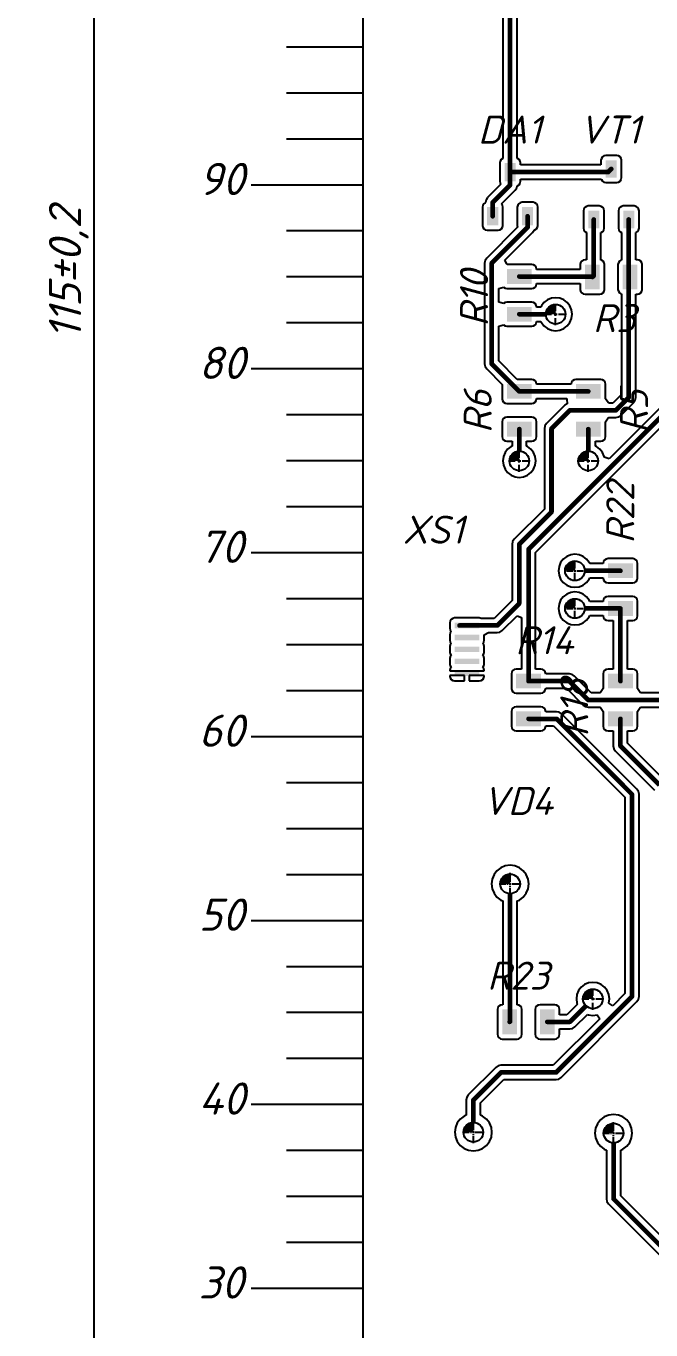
# Model space of a CAD drawing. Header units: millimetres. Extents: x 532 to 1373, y -49 to 545.
# Drawn here: x 624.2 to 692.1, y 266.4 to 408.2 of the extents above; entities that cross this region are included whole.
import ezdxf

# ---------------------------------------------------------------- set-up
doc = ezdxf.new("R2010")
doc.units = ezdxf.units.MM
doc.linetypes.add('CENTER2', pattern=[1.125, 0.75, -0.125, 0.125, -0.125])
doc.styles.add('PDF ISOCPEUR Italic', font='isocpeui.ttf')
doc.dimstyles.new('ISO-25', dxfattribs={"dimtxt": 2.5, "dimasz": 2.5, "dimexe": 1.25, "dimexo": 0.625, "dimtad": 1, "dimtxsty": 'Standard', "dimcen": 2.5, "dimadec": 0, "dimazin": 0, "dimtfac": 1, "dimtmove": 0, "dimatfit": 3, "dimfxl": 1, "dimarcsym": 0})

# ---------------------------------------------------------------- blocks, each defined once
blk = doc.blocks.new('*D268')
at = {"color": 0, "linetype": 'ByBlock', "lineweight": -2, "transparency": 16777216}
for p, q in [((660.18, 460.87), (611.87, 460.87)), ((613.12, 215.87), (613.12, 455.87)), ((630.9, 210.87), (611.87, 210.87))]:
    blk.add_line(p, q, dxfattribs=at)
at = {"color": 0, "linetype": 'ByBlock', "transparency": 16777216}
for points in [[(612.28, 455.87), (613.95, 455.87), (613.12, 460.87)], [(612.28, 215.87), (613.95, 215.87), (613.12, 210.87)]]:
    blk.add_solid(points, dxfattribs=at)
at = {"layer": 'DEFPOINTS', "color": 0, "linetype": 'ByBlock', "transparency": 16777216}
for p in [(613.12, 460.87), (660.8, 460.87), (631.52, 210.87)]:
    blk.add_point(p, dxfattribs=at)
at = {"color": 0, "linetype": 'ByBlock', "transparency": 16777216, "insert": (610.74, 336.87), "char_height": 2.5, "attachment_point": 5, "rotation": 90, "style": 'PDF ISOCPEUR Italic'}
blk.add_mtext('{\\H1.4x;125h14}', dxfattribs=at)
blk = doc.blocks.new('_Oblique')
at = {"color": 0, "linetype": 'ByBlock', "lineweight": -2}
blk.add_line((-0.5, -0.5), (0.5, 0.5), dxfattribs=at)
blk = doc.blocks.new('*D267')
at = {"color": 0, "linetype": 'ByBlock', "lineweight": -2, "transparency": 16777216}
for p, q in [((639.13, 450.87), (630.27, 450.87)), ((631.52, 445.87), (631.52, 220.87)), ((670.18, 220.87), (630.27, 220.87))]:
    blk.add_line(p, q, dxfattribs=at)
at = {"color": 0, "linetype": 'ByBlock', "transparency": 16777216}
blk.add_solid([(630.69, 445.87), (632.36, 445.87), (631.52, 450.87)], dxfattribs=at)
at = {"layer": 'DEFPOINTS', "color": 0, "linetype": 'ByBlock', "transparency": 16777216}
for p in [(639.75, 450.87), (631.52, 220.87), (670.8, 220.87)]:
    blk.add_point(p, dxfattribs=at)
at = {"color": 0, "linetype": 'ByBlock', "lineweight": -2, "transparency": 16777216, "xscale": 5, "yscale": 5, "zscale": 5, "rotation": 270}
blk.add_blockref('_Oblique', (631.52, 220.87), dxfattribs=at)
at = {"color": 0, "linetype": 'ByBlock', "transparency": 16777216, "insert": (628.8, 381.3), "char_height": 2.5, "attachment_point": 5, "rotation": 90, "style": 'PDF ISOCPEUR Italic'}
blk.add_mtext('{\\H1.4x;115±0,2}', dxfattribs=at)
blk = doc.blocks.new('*U151')
at = {"color": 0, "linetype": 'CENTER2', "transparency": 16777216}
for p, q in [((-0.92, 0), (-0.24, 0)), ((0, 0.24), (0, 0.92)), ((0.24, 0), (0.92, 0)), ((0, -0.92), (0, -0.24))]:
    blk.add_line(p, q, dxfattribs=at)
at = {"color": 0, "linetype": 'Continuous', "transparency": 16777216}
for p, q in [((-0.12, 0), (0.12, 0)), ((0, -0.12), (0, 0.12))]:
    blk.add_line(p, q, dxfattribs=at)
blk = doc.blocks.new('*U153')
at = {"color": 0, "linetype": 'CENTER2', "transparency": 16777216}
for p, q in [((-0.92, 0), (-0.24, 0)), ((0, 0.24), (0, 0.92)), ((0.24, 0), (0.92, 0)), ((0, -0.92), (0, -0.24))]:
    blk.add_line(p, q, dxfattribs=at)
at = {"color": 0, "linetype": 'Continuous', "transparency": 16777216}
for p, q in [((-0.12, 0), (0.12, 0)), ((0, -0.12), (0, 0.12))]:
    blk.add_line(p, q, dxfattribs=at)
blk = doc.blocks.new('*U191')
at = {"color": 0, "linetype": 'CENTER2', "transparency": 16777216}
for p, q in [((-1.19, 0), (-0.21, 0)), ((0, 0.21), (0, 1.19)), ((0.21, 0), (1.19, 0)), ((0, -1.19), (0, -0.21))]:
    blk.add_line(p, q, dxfattribs=at)
at = {"color": 0, "linetype": 'Continuous', "transparency": 16777216}
for p, q in [((-0.11, 0), (0.11, 0)), ((0, -0.11), (0, 0.11))]:
    blk.add_line(p, q, dxfattribs=at)
blk = doc.blocks.new('*U174')
at = {"color": 0, "linetype": 'CENTER2', "transparency": 16777216}
for p, q in [((-1.19, 0), (-0.21, 0)), ((0, 0.21), (0, 1.19)), ((0.21, 0), (1.19, 0)), ((0, -1.19), (0, -0.21))]:
    blk.add_line(p, q, dxfattribs=at)
at = {"color": 0, "linetype": 'Continuous', "transparency": 16777216}
for p, q in [((-0.11, 0), (0.11, 0)), ((0, -0.11), (0, 0.11))]:
    blk.add_line(p, q, dxfattribs=at)
blk = doc.blocks.new('*U175')
at = {"color": 0, "linetype": 'CENTER2', "transparency": 16777216}
for p, q in [((-1.19, 0), (-0.21, 0)), ((0, 0.21), (0, 1.19)), ((0.21, 0), (1.19, 0)), ((0, -1.19), (0, -0.21))]:
    blk.add_line(p, q, dxfattribs=at)
at = {"color": 0, "linetype": 'Continuous', "transparency": 16777216}
for p, q in [((-0.11, 0), (0.11, 0)), ((0, -0.11), (0, 0.11))]:
    blk.add_line(p, q, dxfattribs=at)
blk = doc.blocks.new('*U210')
at = {"color": 0, "linetype": 'CENTER2', "transparency": 16777216}
for p, q in [((-1.19, 0), (-0.32, 0)), ((0, 0.32), (0, 1.19)), ((0.32, 0), (1.19, 0)), ((0, -1.19), (0, -0.32))]:
    blk.add_line(p, q, dxfattribs=at)
at = {"color": 0, "linetype": 'Continuous', "transparency": 16777216}
for p, q in [((-0.16, 0), (0.16, 0)), ((0, -0.16), (0, 0.16))]:
    blk.add_line(p, q, dxfattribs=at)
blk = doc.blocks.new('*U253')
at = {"color": 0, "linetype": 'CENTER2', "transparency": 16777216}
for p, q in [((-1.19, 0), (-0.32, 0)), ((0, 0.32), (0, 1.19)), ((0.32, 0), (1.19, 0)), ((0, -1.19), (0, -0.32))]:
    blk.add_line(p, q, dxfattribs=at)
at = {"color": 0, "linetype": 'Continuous', "transparency": 16777216}
for p, q in [((-0.16, 0), (0.16, 0)), ((0, -0.16), (0, 0.16))]:
    blk.add_line(p, q, dxfattribs=at)
blk = doc.blocks.new('*U254')
at = {"color": 0, "linetype": 'CENTER2', "transparency": 16777216}
for p, q in [((-1.19, 0), (-0.32, 0)), ((0, 0.32), (0, 1.19)), ((0.32, 0), (1.19, 0)), ((0, -1.19), (0, -0.32))]:
    blk.add_line(p, q, dxfattribs=at)
at = {"color": 0, "linetype": 'Continuous', "transparency": 16777216}
for p, q in [((-0.16, 0), (0.16, 0)), ((0, -0.16), (0, 0.16))]:
    blk.add_line(p, q, dxfattribs=at)
blk = doc.blocks.new('*U185')
at = {"color": 0, "linetype": 'CENTER2', "transparency": 16777216}
for p, q in [((-1.19, 0), (-0.32, 0)), ((0, 0.32), (0, 1.19)), ((0.32, 0), (1.19, 0)), ((0, -1.19), (0, -0.32))]:
    blk.add_line(p, q, dxfattribs=at)
at = {"color": 0, "linetype": 'Continuous', "transparency": 16777216}
for p, q in [((-0.16, 0), (0.16, 0)), ((0, -0.16), (0, 0.16))]:
    blk.add_line(p, q, dxfattribs=at)

msp = doc.modelspace()

# ---------------------------------------------------------------- hatches: boundary and pattern name
h = msp.add_hatch(color=256)
h.dxf.hatch_style = 1
h.paths.add_polyline_path([(681.754, 377.889, 0.4142136), (680.687, 376.823), (681.54, 376.823), (681.754, 376.823), (681.754, 376.929)])
h = msp.add_hatch(color=256)
h.dxf.hatch_style = 1
h.paths.add_polyline_path([(677.804, 361.939, 0.4142136), (676.737, 360.873), (677.59, 360.873), (677.804, 360.873), (677.804, 360.979)])
h = msp.add_hatch(color=256)
h.dxf.hatch_style = 1
h.paths.add_polyline_path([(685.304, 361.939, 0.4142136), (684.237, 360.873), (685.09, 360.873), (685.304, 360.873), (685.304, 360.979)])
h = msp.add_hatch(color=256)
h.dxf.hatch_style = 1
h.paths.add_polyline_path([(683.854, 349.989, 0.4142136), (682.787, 348.923), (683.64, 348.923), (683.854, 348.923), (683.854, 349.029)])
h = msp.add_hatch(color=256)
h.dxf.hatch_style = 1
h.paths.add_polyline_path([(683.854, 345.889, 0.4142136), (682.787, 344.823), (683.64, 344.823), (683.854, 344.823), (683.854, 344.929)])
h = msp.add_hatch(color=256)
h.dxf.hatch_style = 1
h.paths.add_polyline_path([(676.804, 315.939, 0.4142136), (675.737, 314.873), (676.59, 314.873), (676.804, 314.873), (676.804, 314.979)])
h = msp.add_hatch(color=256)
h.dxf.hatch_style = 1
h.paths.add_polyline_path([(685.804, 303.439, 0.4142136), (684.737, 302.373), (685.59, 302.373), (685.804, 302.373), (685.804, 302.479)])
h = msp.add_hatch(color=256)
h.dxf.hatch_style = 1
h.paths.add_polyline_path([(672.804, 288.939, 0.4142136), (671.737, 287.873), (672.59, 287.873), (672.804, 287.873), (672.804, 287.979)])
h = msp.add_hatch(color=256)
h.dxf.hatch_style = 1
h.paths.add_polyline_path([(688.054, 288.839, 0.4142136), (686.987, 287.773), (687.84, 287.773), (688.054, 287.773), (688.054, 287.879)])

# ---------------------------------------------------------------- linework, layer by layer
for p, q in [((660.804, 210.873), (660.804, 460.873)), ((676.027, 429.373), (676.027, 393.755)), ((677.581, 393.755), (677.581, 429.051)), ((660.804, 405.873), (652.47, 405.873)), ((660.804, 400.873), (652.47, 400.873)), ((660.804, 395.873), (652.47, 395.873)), ((675.725, 393.471), (675.686, 393.273)), ((675.686, 393.273), (675.686, 391.273)), ((675.837, 393.639), (675.725, 393.471)), ((676.005, 393.751), (675.837, 393.639)), ((676.027, 393.755), (676.005, 393.751)), ((677.602, 393.751), (677.581, 393.755)), ((677.77, 393.639), (677.602, 393.751)), ((677.882, 393.471), (677.77, 393.639)), ((677.922, 393.273), (677.882, 393.471)), ((677.922, 393.05), (677.922, 393.273)), ((686.686, 393.05), (677.922, 393.05)), ((686.725, 393.771), (686.686, 393.573)), ((686.686, 393.573), (686.686, 393.05)), ((686.837, 393.939), (686.725, 393.771)), ((687.006, 394.051), (686.837, 393.939)), ((687.204, 394.091), (687.006, 394.051)), ((688.404, 394.091), (687.204, 394.091)), ((688.602, 394.051), (688.404, 394.091)), ((688.77, 393.939), (688.602, 394.051)), ((688.882, 393.771), (688.77, 393.939)), ((688.922, 393.573), (688.882, 393.771)), ((688.922, 391.673), (688.922, 393.573)), ((677.922, 391.273), (677.922, 391.496)), ((677.922, 391.496), (686.721, 391.496)), ((686.721, 391.496), (686.725, 391.474)), ((686.725, 391.474), (686.837, 391.306)), ((688.77, 391.306), (688.882, 391.474)), ((688.882, 391.474), (688.922, 391.673)), ((660.804, 390.873), (648.627, 390.873)), ((675.798, 390.966), (674.354, 389.522)), ((675.686, 391.273), (675.725, 391.074)), ((675.725, 391.074), (675.798, 390.966)), ((675.87, 388.84), (677.353, 390.323)), ((677.353, 390.323), (677.521, 390.575)), ((677.521, 390.575), (677.563, 390.787)), ((677.563, 390.787), (677.602, 390.794)), ((677.602, 390.794), (677.77, 390.906)), ((677.77, 390.906), (677.882, 391.074)), ((677.882, 391.074), (677.922, 391.273)), ((686.837, 391.306), (687.006, 391.194)), ((687.006, 391.194), (687.204, 391.155)), ((687.204, 391.155), (688.404, 391.155)), ((688.404, 391.155), (688.602, 391.194)), ((688.602, 391.194), (688.77, 391.306)), ((673.825, 388.671), (673.786, 388.473)), ((673.937, 388.839), (673.825, 388.671)), ((674.105, 388.951), (673.937, 388.839)), ((674.127, 388.955), (674.105, 388.951)), ((674.186, 389.27), (674.127, 388.973)), ((674.127, 388.973), (674.127, 388.955)), ((674.354, 389.522), (674.186, 389.27)), ((675.87, 388.839), (675.87, 388.84)), ((675.982, 388.671), (675.87, 388.839)), ((676.022, 388.473), (675.982, 388.671)), ((677.625, 388.671), (677.586, 388.473)), ((677.737, 388.839), (677.625, 388.671)), ((677.905, 388.951), (677.737, 388.839)), ((678.104, 388.991), (677.905, 388.951)), ((679.304, 388.991), (678.104, 388.991)), ((679.502, 388.951), (679.304, 388.991)), ((679.67, 388.839), (679.502, 388.951)), ((679.782, 388.671), (679.67, 388.839)), ((679.822, 388.473), (679.782, 388.671)), ((685.105, 388.551), (684.937, 388.439)), ((685.304, 388.591), (685.105, 388.551)), ((686.504, 388.591), (685.304, 388.591)), ((686.702, 388.551), (686.504, 388.591)), ((686.87, 388.439), (686.702, 388.551)), ((688.905, 388.551), (688.737, 388.439)), ((689.104, 388.591), (688.905, 388.551)), ((690.304, 388.591), (689.104, 388.591)), ((690.502, 388.551), (690.304, 388.591)), ((690.67, 388.439), (690.502, 388.551)), ((673.786, 388.473), (673.786, 386.473)), ((676.022, 386.473), (676.022, 388.473)), ((677.586, 388.473), (677.586, 386.473)), ((679.822, 386.473), (679.822, 388.473)), ((684.825, 388.271), (684.786, 388.073)), ((684.786, 388.073), (684.786, 386.173)), ((684.937, 388.439), (684.825, 388.271)), ((686.982, 388.271), (686.87, 388.439)), ((687.022, 388.073), (686.982, 388.271)), ((687.022, 386.173), (687.022, 388.073)), ((688.625, 388.271), (688.586, 388.073)), ((688.586, 388.073), (688.586, 386.173)), ((688.737, 388.439), (688.625, 388.271)), ((690.782, 388.271), (690.67, 388.439)), ((690.822, 388.073), (690.782, 388.271)), ((690.822, 386.173), (690.822, 388.073)), ((660.804, 385.873), (652.47, 385.873)), ((673.786, 386.473), (673.825, 386.274)), ((673.825, 386.274), (673.937, 386.106)), ((673.937, 386.106), (674.105, 385.994)), ((674.105, 385.994), (674.304, 385.955)), ((677.622, 386.29), (674.254, 382.922)), ((674.304, 385.955), (675.504, 385.955)), ((675.504, 385.955), (675.702, 385.994)), ((675.702, 385.994), (675.87, 386.106)), ((675.87, 386.106), (675.982, 386.274)), ((675.982, 386.274), (676.022, 386.473)), ((676.237, 382.707), (679.253, 385.723)), ((677.586, 386.473), (677.622, 386.29)), ((679.253, 385.723), (679.421, 385.975)), ((679.421, 385.975), (679.422, 385.978)), ((679.422, 385.978), (679.502, 385.994)), ((679.502, 385.994), (679.67, 386.106)), ((679.67, 386.106), (679.782, 386.274)), ((679.782, 386.274), (679.822, 386.473)), ((684.786, 386.173), (684.825, 385.974)), ((684.825, 385.974), (684.937, 385.806)), ((684.937, 385.806), (685.105, 385.694)), ((685.105, 385.694), (685.127, 385.69)), ((685.127, 385.69), (685.127, 382.741)), ((686.681, 385.69), (686.702, 385.694)), ((686.681, 382.715), (686.681, 385.69)), ((686.702, 385.694), (686.87, 385.806)), ((686.87, 385.806), (686.982, 385.974)), ((686.982, 385.974), (687.022, 386.173)), ((688.586, 386.173), (688.625, 385.974)), ((688.625, 385.974), (688.737, 385.806)), ((688.737, 385.806), (688.905, 385.694)), ((688.905, 385.694), (688.927, 385.69)), ((688.927, 385.69), (688.927, 382.715)), ((690.481, 385.69), (690.502, 385.694)), ((690.481, 382.741), (690.481, 385.69)), ((690.502, 385.694), (690.67, 385.806)), ((690.67, 385.806), (690.782, 385.974)), ((690.782, 385.974), (690.822, 386.173)), ((674.254, 382.922), (674.086, 382.67)), ((674.086, 382.67), (674.027, 382.373)), ((674.027, 382.373), (674.027, 371.423)), ((676.429, 382.294), (676.237, 382.707)), ((676.478, 382.241), (676.429, 382.294)), ((679.154, 382.241), (676.478, 382.241)), ((679.352, 382.201), (679.154, 382.241)), ((679.52, 382.089), (679.352, 382.201)), ((679.632, 381.921), (679.52, 382.089)), ((679.672, 381.723), (679.632, 381.921)), ((679.672, 381.7), (679.672, 381.723)), ((684.436, 381.7), (679.672, 381.7)), ((684.475, 382.421), (684.436, 382.223)), ((684.436, 382.223), (684.436, 381.7)), ((684.587, 382.589), (684.475, 382.421)), ((684.755, 382.701), (684.587, 382.589)), ((684.954, 382.741), (684.755, 382.701)), ((685.127, 382.741), (684.954, 382.741)), ((686.752, 382.701), (686.681, 382.715)), ((686.92, 382.589), (686.752, 382.701)), ((687.032, 382.421), (686.92, 382.589)), ((687.072, 382.223), (687.032, 382.421)), ((687.072, 379.523), (687.072, 382.223)), ((688.575, 382.421), (688.536, 382.223)), ((688.536, 382.223), (688.536, 379.523)), ((688.687, 382.589), (688.575, 382.421)), ((688.855, 382.701), (688.687, 382.589)), ((688.927, 382.715), (688.855, 382.701)), ((690.654, 382.741), (690.481, 382.741)), ((690.852, 382.701), (690.654, 382.741)), ((691.02, 382.589), (690.852, 382.701)), ((691.132, 382.421), (691.02, 382.589)), ((691.172, 382.223), (691.132, 382.421)), ((691.172, 379.523), (691.172, 382.223)), ((660.804, 380.873), (652.47, 380.873)), ((679.632, 379.924), (679.672, 380.123)), ((679.672, 380.123), (679.672, 380.146)), ((679.672, 380.146), (684.436, 380.146)), ((684.436, 380.146), (684.436, 379.523)), ((675.581, 379.615), (676.081, 379.767)), ((675.581, 378.13), (675.581, 379.615)), ((676.081, 379.767), (676.087, 379.756)), ((676.087, 379.756), (676.255, 379.644)), ((676.255, 379.644), (676.454, 379.605)), ((676.454, 379.605), (679.154, 379.605)), ((679.154, 379.605), (679.352, 379.644)), ((679.352, 379.644), (679.52, 379.756)), ((679.52, 379.756), (679.632, 379.924)), ((681.754, 378.616), (681.29, 378.555)), ((682.218, 378.555), (681.754, 378.616)), ((684.436, 379.523), (684.475, 379.324)), ((684.475, 379.324), (684.587, 379.156)), ((684.587, 379.156), (684.755, 379.044)), ((684.755, 379.044), (684.954, 379.005)), ((684.954, 379.005), (686.554, 379.005)), ((686.554, 379.005), (686.752, 379.044)), ((686.752, 379.044), (686.92, 379.156)), ((686.92, 379.156), (687.032, 379.324)), ((687.032, 379.324), (687.072, 379.523)), ((688.536, 379.523), (688.575, 379.324)), ((688.575, 379.324), (688.687, 379.156)), ((688.687, 379.156), (688.855, 379.044)), ((688.855, 379.044), (688.927, 379.03)), ((688.927, 379.03), (688.927, 368.095)), ((690.481, 367.773), (690.481, 379.005)), ((690.481, 379.005), (690.654, 379.005)), ((690.654, 379.005), (690.852, 379.044)), ((690.852, 379.044), (691.02, 379.156)), ((691.02, 379.156), (691.132, 379.324)), ((691.132, 379.324), (691.172, 379.523)), ((676.081, 377.979), (675.581, 378.13)), ((676.087, 377.989), (676.081, 377.979)), ((676.255, 378.101), (676.087, 377.989)), ((676.454, 378.141), (676.255, 378.101)), ((679.154, 378.141), (676.454, 378.141)), ((679.352, 378.101), (679.154, 378.141)), ((679.52, 377.989), (679.352, 378.101)), ((679.632, 377.821), (679.52, 377.989)), ((679.672, 377.623), (679.632, 377.821)), ((679.672, 377.6), (679.672, 377.623)), ((680.151, 377.6), (679.672, 377.6)), ((680.201, 377.719), (680.151, 377.6)), ((680.486, 378.091), (680.201, 377.719)), ((680.857, 378.376), (680.486, 378.091)), ((681.29, 378.555), (680.857, 378.376)), ((682.65, 378.376), (682.218, 378.555)), ((683.022, 378.091), (682.65, 378.376)), ((683.307, 377.719), (683.022, 378.091)), ((683.486, 377.287), (683.307, 377.719)), ((683.547, 376.823), (683.486, 377.287)), ((660.804, 375.873), (652.47, 375.873)), ((679.52, 375.656), (679.632, 375.824)), ((679.632, 375.824), (679.672, 376.023)), ((679.672, 376.023), (679.672, 376.046)), ((679.672, 376.046), (680.151, 376.046)), ((680.151, 376.046), (680.201, 375.926)), ((680.201, 375.926), (680.486, 375.555)), ((683.022, 375.555), (683.307, 375.926)), ((683.307, 375.926), (683.486, 376.359)), ((683.486, 376.359), (683.547, 376.823)), ((675.581, 375.515), (676.081, 375.667)), ((675.581, 371.745), (675.581, 375.515)), ((676.081, 375.667), (676.087, 375.656)), ((676.087, 375.656), (676.255, 375.544)), ((676.255, 375.544), (676.454, 375.505)), ((676.454, 375.505), (679.154, 375.505)), ((679.154, 375.505), (679.352, 375.544)), ((679.352, 375.544), (679.52, 375.656)), ((680.486, 375.555), (680.857, 375.27)), ((680.857, 375.27), (681.29, 375.09)), ((681.29, 375.09), (681.754, 375.029)), ((681.754, 375.029), (682.218, 375.09)), ((682.218, 375.09), (682.65, 375.27)), ((682.65, 375.27), (683.022, 375.555)), ((677.585, 369.741), (675.581, 371.745)), ((660.804, 370.873), (648.627, 370.873)), ((674.027, 371.423), (674.086, 371.125)), ((674.086, 371.125), (674.254, 370.873)), ((674.254, 370.873), (675.936, 369.192)), ((697.089, 370.631), (687.57, 361.111)), ((675.936, 369.192), (675.936, 367.623)), ((679.154, 369.741), (677.585, 369.741)), ((679.352, 369.701), (679.154, 369.741)), ((679.52, 369.589), (679.352, 369.701)), ((679.632, 369.421), (679.52, 369.589)), ((679.672, 369.223), (679.632, 369.421)), ((679.672, 369.2), (679.672, 369.223)), ((683.436, 369.2), (679.672, 369.2)), ((683.475, 369.421), (683.436, 369.223)), ((683.436, 369.223), (683.436, 369.2)), ((683.587, 369.589), (683.475, 369.421)), ((683.755, 369.701), (683.587, 369.589)), ((683.954, 369.741), (683.755, 369.701)), ((686.654, 369.741), (683.954, 369.741)), ((686.852, 369.701), (686.654, 369.741)), ((687.02, 369.589), (686.852, 369.701)), ((687.132, 369.421), (687.02, 369.589)), ((687.172, 369.223), (687.132, 369.421)), ((687.172, 367.623), (687.172, 369.223)), ((675.936, 367.623), (675.975, 367.424)), ((675.975, 367.424), (676.087, 367.256)), ((676.087, 367.256), (676.255, 367.144)), ((679.352, 367.144), (679.52, 367.256)), ((679.52, 367.256), (679.632, 367.424)), ((679.632, 367.424), (679.672, 367.623)), ((679.672, 367.623), (679.672, 367.646)), ((679.672, 367.646), (682.956, 367.646)), ((682.956, 367.646), (682.975, 367.594)), ((682.975, 367.594), (683.006, 367.09)), ((687.466, 367.204), (687.172, 367.623)), ((688.927, 368.095), (687.982, 367.15)), ((688.853, 365.823), (690.253, 367.223)), ((690.253, 367.223), (690.421, 367.475)), ((690.421, 367.475), (690.481, 367.773)), ((660.804, 365.873), (652.47, 365.873)), ((676.255, 367.144), (676.454, 367.105)), ((676.454, 367.105), (679.154, 367.105)), ((679.154, 367.105), (679.352, 367.144)), ((679.581, 350.925), (695.61, 366.953)), ((682.754, 366.922), (680.754, 364.922)), ((683.006, 367.09), (682.754, 366.922)), ((687.549, 367.15), (687.466, 367.204)), ((687.982, 367.15), (687.549, 367.15)), ((688.601, 365.655), (688.853, 365.823)), ((675.975, 365.321), (675.936, 365.123)), ((675.936, 365.123), (675.936, 363.523)), ((676.087, 365.489), (675.975, 365.321)), ((676.255, 365.601), (676.087, 365.489)), ((676.454, 365.641), (676.255, 365.601)), ((679.154, 365.641), (676.454, 365.641)), ((679.352, 365.601), (679.154, 365.641)), ((679.52, 365.489), (679.352, 365.601)), ((679.632, 365.321), (679.52, 365.489)), ((679.672, 365.123), (679.632, 365.321)), ((679.672, 363.523), (679.672, 365.123)), ((680.586, 364.67), (680.527, 364.373)), ((680.754, 364.922), (680.586, 364.67)), ((687.172, 365.123), (687.466, 365.541)), ((687.172, 363.523), (687.172, 365.123)), ((687.466, 365.541), (687.549, 365.596)), ((687.549, 365.596), (688.304, 365.596)), ((688.304, 365.596), (688.601, 365.655)), ((675.936, 363.523), (675.975, 363.324)), ((675.975, 363.324), (676.087, 363.156)), ((676.087, 363.156), (676.255, 363.044)), ((676.255, 363.044), (676.454, 363.005)), ((676.454, 363.005), (677.027, 363.005)), ((677.027, 363.005), (677.027, 362.475)), ((678.581, 362.475), (678.581, 363.005)), ((678.581, 363.005), (679.154, 363.005)), ((679.154, 363.005), (679.352, 363.044)), ((679.352, 363.044), (679.52, 363.156)), ((679.52, 363.156), (679.632, 363.324)), ((679.632, 363.324), (679.672, 363.523)), ((680.527, 364.373), (680.527, 355.631)), ((686.081, 362.475), (686.081, 363.005)), ((686.081, 363.005), (686.654, 363.005)), ((686.654, 363.005), (686.852, 363.044)), ((686.852, 363.044), (687.02, 363.156)), ((687.02, 363.156), (687.132, 363.324)), ((687.132, 363.324), (687.172, 363.523)), ((676.251, 361.769), (676.071, 361.337)), ((676.536, 362.141), (676.251, 361.769)), ((676.907, 362.426), (676.536, 362.141)), ((677.027, 362.475), (676.907, 362.426)), ((678.7, 362.426), (678.581, 362.475)), ((679.072, 362.141), (678.7, 362.426)), ((679.357, 361.769), (679.072, 362.141)), ((679.536, 361.337), (679.357, 361.769)), ((686.2, 362.426), (686.081, 362.475)), ((686.572, 362.141), (686.2, 362.426)), ((686.857, 361.769), (686.572, 362.141)), ((687.036, 361.337), (686.857, 361.769)), ((660.804, 360.873), (652.47, 360.873)), ((676.071, 361.337), (676.01, 360.873)), ((676.01, 360.873), (676.071, 360.409)), ((676.071, 360.409), (676.251, 359.976)), ((679.357, 359.976), (679.536, 360.409)), ((679.597, 360.873), (679.536, 361.337)), ((679.536, 360.409), (679.597, 360.873)), ((687.042, 361.291), (687.036, 361.337)), ((687.57, 361.111), (687.042, 361.291)), ((676.251, 359.976), (676.536, 359.605)), ((676.536, 359.605), (676.907, 359.32)), ((676.907, 359.32), (677.34, 359.14)), ((677.34, 359.14), (677.804, 359.079)), ((677.804, 359.079), (678.268, 359.14)), ((678.268, 359.14), (678.7, 359.32)), ((678.7, 359.32), (679.072, 359.605)), ((679.072, 359.605), (679.357, 359.976)), ((660.804, 355.873), (652.47, 355.873)), ((680.527, 355.631), (677.238, 352.343)), ((677.07, 352.091), (677.011, 351.794)), ((677.011, 351.794), (677.011, 345.679)), ((677.238, 352.343), (677.07, 352.091)), ((660.804, 350.873), (648.627, 350.873)), ((679.581, 338.241), (679.581, 350.925)), ((682.957, 350.476), (682.586, 350.191)), ((683.39, 350.655), (682.957, 350.476)), ((683.854, 350.716), (683.39, 350.655)), ((684.318, 350.655), (683.854, 350.716)), ((684.75, 350.476), (684.318, 350.655)), ((685.122, 350.191), (684.75, 350.476)), ((687.454, 350.241), (687.255, 350.201)), ((690.154, 350.241), (687.454, 350.241)), ((690.352, 350.201), (690.154, 350.241)), ((682.121, 349.387), (682.06, 348.923)), ((682.06, 348.923), (682.121, 348.459)), ((682.301, 349.819), (682.121, 349.387)), ((682.586, 350.191), (682.301, 349.819)), ((685.407, 349.819), (685.122, 350.191)), ((685.456, 349.7), (685.407, 349.819)), ((686.936, 349.7), (685.456, 349.7)), ((686.975, 349.921), (686.936, 349.723)), ((686.936, 349.723), (686.936, 349.7)), ((687.087, 350.089), (686.975, 349.921)), ((687.255, 350.201), (687.087, 350.089)), ((690.52, 350.089), (690.352, 350.201)), ((690.632, 349.921), (690.52, 350.089)), ((690.672, 349.723), (690.632, 349.921)), ((690.672, 348.123), (690.672, 349.723)), ((682.121, 348.459), (682.301, 348.026)), ((682.301, 348.026), (682.586, 347.655)), ((682.586, 347.655), (682.957, 347.37)), ((682.957, 347.37), (683.39, 347.19)), ((684.318, 347.19), (684.75, 347.37)), ((684.75, 347.37), (685.122, 347.655)), ((685.122, 347.655), (685.407, 348.026)), ((685.407, 348.026), (685.456, 348.146)), ((685.456, 348.146), (686.936, 348.146)), ((686.936, 348.146), (686.936, 348.123)), ((686.936, 348.123), (686.975, 347.924)), ((686.975, 347.924), (687.087, 347.756)), ((687.087, 347.756), (687.255, 347.644)), ((687.255, 347.644), (687.454, 347.605)), ((687.454, 347.605), (690.154, 347.605)), ((690.154, 347.605), (690.352, 347.644)), ((690.352, 347.644), (690.52, 347.756)), ((690.52, 347.756), (690.632, 347.924)), ((690.632, 347.924), (690.672, 348.123)), ((682.586, 346.091), (682.301, 345.719)), ((682.957, 346.376), (682.586, 346.091)), ((683.39, 346.555), (682.957, 346.376)), ((683.39, 347.19), (683.854, 347.129)), ((683.854, 346.616), (683.39, 346.555)), ((683.854, 347.129), (684.318, 347.19)), ((684.318, 346.555), (683.854, 346.616)), ((684.75, 346.376), (684.318, 346.555)), ((685.122, 346.091), (684.75, 346.376)), ((685.407, 345.719), (685.122, 346.091)), ((687.087, 345.989), (686.975, 345.821)), ((687.255, 346.101), (687.087, 345.989)), ((687.454, 346.141), (687.255, 346.101)), ((690.154, 346.141), (687.454, 346.141)), ((690.352, 346.101), (690.154, 346.141)), ((690.52, 345.989), (690.352, 346.101)), ((690.632, 345.821), (690.52, 345.989)), ((660.804, 345.873), (652.47, 345.873)), ((677.011, 345.679), (675.082, 343.75)), ((682.121, 345.287), (682.06, 344.823)), ((682.06, 344.823), (682.121, 344.359)), ((682.301, 345.719), (682.121, 345.287)), ((685.456, 345.6), (685.407, 345.719)), ((686.936, 345.6), (685.456, 345.6)), ((686.975, 345.821), (686.936, 345.623)), ((686.936, 345.623), (686.936, 345.6)), ((690.672, 345.623), (690.632, 345.821)), ((690.672, 344.023), (690.672, 345.623)), ((670.275, 343.471), (670.236, 343.273)), ((670.236, 343.273), (670.236, 342.673)), ((670.387, 343.639), (670.275, 343.471)), ((670.556, 343.751), (670.387, 343.639)), ((670.754, 343.791), (670.556, 343.751)), ((673.454, 343.791), (670.754, 343.791)), ((673.652, 343.751), (673.454, 343.791)), ((673.654, 343.75), (673.652, 343.751)), ((675.082, 343.75), (673.654, 343.75)), ((675.953, 342.423), (677.565, 344.035)), ((677.565, 344.035), (678.027, 343.844)), ((678.027, 343.844), (678.027, 338.241)), ((682.121, 344.359), (682.301, 343.926)), ((682.301, 343.926), (682.586, 343.555)), ((682.586, 343.555), (682.957, 343.27)), ((682.957, 343.27), (683.39, 343.09)), ((684.318, 343.09), (684.75, 343.27)), ((684.75, 343.27), (685.122, 343.555)), ((685.122, 343.555), (685.407, 343.926)), ((685.407, 343.926), (685.456, 344.046)), ((685.456, 344.046), (686.936, 344.046)), ((686.936, 344.046), (686.936, 344.023)), ((686.936, 344.023), (686.975, 343.824)), ((686.975, 343.824), (687.087, 343.656)), ((687.087, 343.656), (687.255, 343.544)), ((687.255, 343.544), (687.454, 343.505)), ((687.454, 343.505), (688.027, 343.505)), ((688.027, 343.505), (688.027, 338.241)), ((689.581, 338.241), (689.581, 343.505)), ((689.581, 343.505), (690.154, 343.505)), ((690.154, 343.505), (690.352, 343.544)), ((690.352, 343.544), (690.52, 343.656)), ((690.52, 343.656), (690.632, 343.824)), ((690.632, 343.824), (690.672, 344.023)), ((670.236, 342.673), (670.275, 342.474)), ((670.275, 342.171), (670.236, 341.973)), ((670.236, 341.973), (670.236, 341.373)), ((670.275, 342.474), (670.377, 342.323)), ((670.377, 342.323), (670.275, 342.171)), ((673.972, 341.973), (674.437, 342.196)), ((673.972, 341.373), (673.972, 341.973)), ((674.437, 342.196), (675.404, 342.196)), ((675.404, 342.196), (675.701, 342.255)), ((675.701, 342.255), (675.953, 342.423)), ((683.39, 343.09), (683.854, 343.029)), ((683.854, 343.029), (684.318, 343.09)), ((660.804, 340.873), (652.47, 340.873)), ((670.236, 341.373), (670.275, 341.174)), ((670.275, 340.871), (670.236, 340.673)), ((670.236, 340.673), (670.236, 340.073)), ((670.275, 341.174), (670.377, 341.023)), ((670.377, 341.023), (670.275, 340.871)), ((673.831, 341.023), (673.932, 341.174)), ((673.932, 340.871), (673.831, 341.023)), ((673.932, 341.174), (673.972, 341.373)), ((673.972, 340.673), (673.932, 340.871)), ((673.972, 340.073), (673.972, 340.673)), ((670.236, 340.073), (670.275, 339.874)), ((670.275, 339.571), (670.236, 339.373)), ((670.236, 339.373), (670.236, 338.773)), ((670.275, 339.874), (670.377, 339.723)), ((670.377, 339.723), (670.275, 339.571)), ((673.831, 339.723), (673.932, 339.874)), ((673.932, 339.571), (673.831, 339.723)), ((673.932, 339.874), (673.972, 340.073)), ((673.972, 339.373), (673.932, 339.571)), ((673.972, 338.773), (673.972, 339.373)), ((670.236, 338.773), (670.275, 338.574)), ((670.275, 338.271), (670.236, 338.073)), ((670.236, 338.073), (670.236, 338.027)), ((670.236, 338.027), (672.104, 338.027)), ((671.85, 337.519), (670.236, 337.519)), ((670.236, 337.519), (670.236, 337.473)), ((670.236, 337.473), (670.275, 337.274)), ((670.275, 338.574), (670.377, 338.423)), ((670.377, 338.423), (670.275, 338.271)), ((671.85, 336.955), (671.85, 337.519)), ((672.104, 338.027), (673.972, 338.027)), ((673.972, 337.519), (672.358, 337.519)), ((672.358, 337.519), (672.358, 336.955)), ((673.831, 338.423), (673.932, 338.574)), ((673.932, 338.271), (673.831, 338.423)), ((673.932, 338.574), (673.972, 338.773)), ((673.972, 338.073), (673.932, 338.271)), ((673.932, 337.274), (673.972, 337.473)), ((673.972, 338.027), (673.972, 338.073)), ((673.972, 337.473), (673.972, 337.519)), ((676.975, 337.921), (676.936, 337.723)), ((676.936, 337.723), (676.936, 336.123)), ((677.087, 338.089), (676.975, 337.921)), ((677.255, 338.201), (677.087, 338.089)), ((677.454, 338.241), (677.255, 338.201)), ((678.027, 338.241), (677.454, 338.241)), ((680.154, 338.241), (679.581, 338.241)), ((680.352, 338.201), (680.154, 338.241)), ((680.52, 338.089), (680.352, 338.201)), ((680.632, 337.921), (680.52, 338.089)), ((680.672, 337.723), (680.632, 337.921)), ((680.672, 337.7), (680.672, 337.723)), ((683.254, 337.7), (680.672, 337.7)), ((683.551, 337.64), (683.254, 337.7)), ((683.803, 337.472), (683.551, 337.64)), ((685.626, 335.65), (683.803, 337.472)), ((686.975, 337.921), (686.936, 337.723)), ((686.936, 337.723), (686.936, 336.123)), ((687.087, 338.089), (686.975, 337.921)), ((687.255, 338.201), (687.087, 338.089)), ((687.454, 338.241), (687.255, 338.201)), ((688.027, 338.241), (687.454, 338.241)), ((690.154, 338.241), (689.581, 338.241)), ((690.352, 338.201), (690.154, 338.241)), ((690.52, 338.089), (690.352, 338.201)), ((690.632, 337.921), (690.52, 338.089)), ((690.672, 337.723), (690.632, 337.921)), ((690.672, 336.123), (690.672, 337.723)), ((670.275, 337.274), (670.387, 337.106)), ((670.387, 337.106), (670.556, 336.994)), ((670.556, 336.994), (670.754, 336.955)), ((670.754, 336.955), (671.85, 336.955)), ((672.358, 336.955), (673.454, 336.955)), ((673.454, 336.955), (673.652, 336.994)), ((673.652, 336.994), (673.82, 337.106)), ((673.82, 337.106), (673.932, 337.274)), ((676.936, 336.123), (676.975, 335.924)), ((680.632, 335.924), (680.672, 336.123)), ((680.672, 336.123), (680.672, 336.146)), ((680.672, 336.146), (682.932, 336.146)), ((682.932, 336.146), (684.754, 334.323)), ((686.936, 336.123), (686.642, 335.704)), ((690.966, 335.704), (690.672, 336.123)), ((660.804, 335.873), (652.47, 335.873)), ((676.975, 335.924), (677.087, 335.756)), ((677.087, 335.756), (677.255, 335.644)), ((677.255, 335.644), (677.454, 335.605)), ((677.454, 335.605), (680.154, 335.605)), ((680.154, 335.605), (680.352, 335.644)), ((680.352, 335.644), (680.52, 335.756)), ((680.52, 335.756), (680.632, 335.924)), ((686.559, 335.65), (685.626, 335.65)), ((686.642, 335.704), (686.559, 335.65)), ((691.049, 335.65), (690.966, 335.704)), ((695.304, 335.65), (691.049, 335.65)), ((676.975, 333.821), (676.936, 333.623)), ((676.936, 333.623), (676.936, 332.023)), ((677.087, 333.989), (676.975, 333.821)), ((677.255, 334.101), (677.087, 333.989)), ((677.454, 334.141), (677.255, 334.101)), ((680.154, 334.141), (677.454, 334.141)), ((680.352, 334.101), (680.154, 334.141)), ((680.52, 333.989), (680.352, 334.101)), ((680.632, 333.821), (680.52, 333.989)), ((680.672, 333.623), (680.632, 333.821)), ((680.672, 333.6), (680.672, 333.623)), ((681.854, 333.6), (680.672, 333.6)), ((682.151, 333.54), (681.854, 333.6)), ((682.403, 333.372), (682.151, 333.54)), ((690.603, 325.172), (682.403, 333.372)), ((684.754, 334.323), (685.006, 334.155)), ((685.006, 334.155), (685.304, 334.096)), ((685.304, 334.096), (686.559, 334.096)), ((686.559, 334.096), (686.642, 334.041)), ((686.642, 334.041), (686.936, 333.623)), ((686.936, 333.623), (686.936, 332.023)), ((690.672, 333.623), (690.966, 334.041)), ((690.672, 332.023), (690.672, 333.623)), ((690.966, 334.041), (691.049, 334.096)), ((691.049, 334.096), (694.982, 334.096)), ((676.936, 332.023), (676.975, 331.824)), ((676.975, 331.824), (677.087, 331.656)), ((680.52, 331.656), (680.632, 331.824)), ((680.632, 331.824), (680.672, 332.023)), ((680.672, 332.023), (680.672, 332.046)), ((680.672, 332.046), (681.532, 332.046)), ((681.532, 332.046), (689.277, 324.301)), ((686.936, 332.023), (686.975, 331.824)), ((686.975, 331.824), (687.087, 331.656)), ((690.52, 331.656), (690.632, 331.824)), ((690.632, 331.824), (690.672, 332.023)), ((660.804, 330.873), (648.627, 330.873)), ((677.087, 331.656), (677.255, 331.544)), ((677.255, 331.544), (677.454, 331.505)), ((677.454, 331.505), (680.154, 331.505)), ((680.154, 331.505), (680.352, 331.544)), ((680.352, 331.544), (680.52, 331.656)), ((687.087, 331.656), (687.255, 331.544)), ((687.255, 331.544), (687.454, 331.505)), ((687.454, 331.505), (688.027, 331.505)), ((688.027, 331.505), (688.027, 329.873)), ((689.581, 330.195), (689.581, 331.505)), ((689.581, 331.505), (690.154, 331.505)), ((690.154, 331.505), (690.352, 331.544)), ((690.352, 331.544), (690.52, 331.656)), ((688.027, 329.873), (688.086, 329.575)), ((688.086, 329.575), (688.254, 329.323)), ((688.254, 329.323), (692.504, 325.073)), ((693.286, 326.489), (689.581, 330.195)), ((660.804, 325.873), (652.47, 325.873)), ((690.772, 324.92), (690.603, 325.172)), ((690.831, 324.623), (690.772, 324.92)), ((689.277, 324.301), (689.277, 302.945)), ((690.831, 302.623), (690.831, 324.623)), ((660.804, 320.873), (652.47, 320.873)), ((675.372, 316.305), (675.05, 315.885)), ((675.791, 316.627), (675.372, 316.305)), ((676.28, 316.829), (675.791, 316.627)), ((676.804, 316.898), (676.28, 316.829)), ((677.328, 316.829), (676.804, 316.898)), ((677.816, 316.627), (677.328, 316.829)), ((678.236, 316.305), (677.816, 316.627)), ((678.558, 315.885), (678.236, 316.305)), ((660.804, 315.873), (652.47, 315.873)), ((674.847, 315.397), (674.778, 314.873)), ((674.778, 314.873), (674.847, 314.348)), ((675.05, 315.885), (674.847, 315.397)), ((678.76, 315.397), (678.558, 315.885)), ((678.829, 314.873), (678.76, 315.397)), ((678.76, 314.348), (678.829, 314.873)), ((674.847, 314.348), (675.05, 313.86)), ((675.05, 313.86), (675.372, 313.441)), ((675.372, 313.441), (675.791, 313.119)), ((677.816, 313.119), (678.236, 313.441)), ((678.236, 313.441), (678.558, 313.86)), ((678.558, 313.86), (678.76, 314.348)), ((675.791, 313.119), (676.027, 313.021)), ((676.027, 313.021), (676.027, 301.741)), ((677.581, 313.021), (677.816, 313.119)), ((677.581, 301.735), (677.581, 313.021)), ((660.804, 310.873), (648.627, 310.873)), ((660.804, 305.873), (652.47, 305.873)), ((684.536, 303.641), (684.251, 303.269)), ((684.907, 303.926), (684.536, 303.641)), ((685.34, 304.105), (684.907, 303.926)), ((685.804, 304.166), (685.34, 304.105)), ((686.268, 304.105), (685.804, 304.166)), ((686.7, 303.926), (686.268, 304.105)), ((687.072, 303.641), (686.7, 303.926)), ((687.357, 303.269), (687.072, 303.641)), ((682.353, 293.823), (690.603, 302.073)), ((684.071, 302.837), (684.01, 302.373)), ((684.01, 302.373), (684.071, 301.909)), ((684.251, 303.269), (684.071, 302.837)), ((687.536, 302.837), (687.357, 303.269)), ((687.597, 302.373), (687.536, 302.837)), ((687.536, 301.909), (687.597, 302.373)), ((689.277, 302.945), (687.961, 301.629)), ((690.603, 302.073), (690.772, 302.325)), ((690.772, 302.325), (690.831, 302.623)), ((660.804, 300.873), (652.47, 300.873)), ((675.475, 301.421), (675.436, 301.223)), ((675.436, 301.223), (675.436, 298.523)), ((675.587, 301.589), (675.475, 301.421)), ((675.755, 301.701), (675.587, 301.589)), ((675.954, 301.741), (675.755, 301.701)), ((676.027, 301.741), (675.954, 301.741)), ((677.752, 301.701), (677.581, 301.735)), ((677.92, 301.589), (677.752, 301.701)), ((678.032, 301.421), (677.92, 301.589)), ((678.072, 301.223), (678.032, 301.421)), ((678.072, 298.523), (678.072, 301.223)), ((679.575, 301.421), (679.536, 301.223)), ((679.536, 301.223), (679.536, 298.523)), ((679.687, 301.589), (679.575, 301.421)), ((679.856, 301.701), (679.687, 301.589)), ((680.054, 301.741), (679.856, 301.701)), ((681.654, 301.741), (680.054, 301.741)), ((681.852, 301.701), (681.654, 301.741)), ((682.02, 301.589), (681.852, 301.701)), ((682.132, 301.421), (682.02, 301.589)), ((682.172, 301.223), (682.132, 301.421)), ((682.172, 300.65), (682.172, 301.223)), ((682.982, 300.65), (682.172, 300.65)), ((684.121, 301.789), (682.982, 300.65)), ((683.853, 299.323), (685.22, 300.69)), ((684.071, 301.909), (684.121, 301.789)), ((685.22, 300.69), (685.34, 300.64)), ((685.34, 300.64), (685.804, 300.579)), ((685.804, 300.579), (686.268, 300.64)), ((686.268, 300.64), (686.547, 300.215)), ((687.961, 301.629), (687.536, 301.909)), ((686.547, 300.215), (681.482, 295.15)), ((683.601, 299.155), (683.853, 299.323)), ((675.436, 298.523), (675.475, 298.324)), ((675.475, 298.324), (675.587, 298.156)), ((675.587, 298.156), (675.755, 298.044)), ((675.755, 298.044), (675.954, 298.005)), ((675.954, 298.005), (677.554, 298.005)), ((677.554, 298.005), (677.752, 298.044)), ((677.752, 298.044), (677.92, 298.156)), ((677.92, 298.156), (678.032, 298.324)), ((678.032, 298.324), (678.072, 298.523)), ((679.536, 298.523), (679.575, 298.324)), ((679.575, 298.324), (679.687, 298.156)), ((679.687, 298.156), (679.856, 298.044)), ((679.856, 298.044), (680.054, 298.005)), ((680.054, 298.005), (681.654, 298.005)), ((681.654, 298.005), (681.852, 298.044)), ((681.852, 298.044), (682.02, 298.156)), ((682.02, 298.156), (682.132, 298.324)), ((682.132, 298.324), (682.172, 298.523)), ((682.172, 298.523), (682.172, 299.096)), ((682.172, 299.096), (683.304, 299.096)), ((683.304, 299.096), (683.601, 299.155)), ((660.804, 295.873), (652.47, 295.873)), ((675.254, 294.922), (672.254, 291.922)), ((675.506, 295.09), (675.254, 294.922)), ((675.804, 295.15), (675.506, 295.09)), ((681.482, 295.15), (675.804, 295.15)), ((673.581, 291.051), (676.126, 293.596)), ((676.126, 293.596), (681.804, 293.596)), ((681.804, 293.596), (682.101, 293.655)), ((682.101, 293.655), (682.353, 293.823)), ((660.804, 290.873), (648.627, 290.873)), ((672.086, 291.67), (672.027, 291.373)), ((672.027, 291.373), (672.027, 289.724)), ((672.254, 291.922), (672.086, 291.67)), ((673.581, 289.724), (673.581, 291.051)), ((671.372, 289.305), (671.05, 288.885)), ((671.791, 289.627), (671.372, 289.305)), ((672.027, 289.724), (671.791, 289.627)), ((673.816, 289.627), (673.581, 289.724)), ((674.236, 289.305), (673.816, 289.627)), ((674.558, 288.885), (674.236, 289.305)), ((687.041, 289.527), (686.622, 289.205)), ((687.53, 289.729), (687.041, 289.527)), ((688.054, 289.798), (687.53, 289.729)), ((688.578, 289.729), (688.054, 289.798)), ((689.066, 289.527), (688.578, 289.729)), ((689.486, 289.205), (689.066, 289.527)), ((670.847, 288.397), (670.778, 287.873)), ((670.778, 287.873), (670.847, 287.348)), ((671.05, 288.885), (670.847, 288.397)), ((674.76, 288.397), (674.558, 288.885)), ((674.829, 287.873), (674.76, 288.397)), ((674.76, 287.348), (674.829, 287.873)), ((686.097, 288.297), (686.028, 287.773)), ((686.3, 288.785), (686.097, 288.297)), ((686.622, 289.205), (686.3, 288.785)), ((689.808, 288.785), (689.486, 289.205)), ((690.01, 288.297), (689.808, 288.785)), ((690.079, 287.773), (690.01, 288.297)), ((670.847, 287.348), (671.05, 286.86)), ((671.05, 286.86), (671.372, 286.441)), ((671.372, 286.441), (671.791, 286.119)), ((673.816, 286.119), (674.236, 286.441)), ((674.236, 286.441), (674.558, 286.86)), ((674.558, 286.86), (674.76, 287.348)), ((686.028, 287.773), (686.097, 287.248)), ((686.097, 287.248), (686.3, 286.76)), ((686.3, 286.76), (686.622, 286.341)), ((689.486, 286.341), (689.808, 286.76)), ((689.808, 286.76), (690.01, 287.248)), ((690.01, 287.248), (690.079, 287.773)), ((660.804, 285.873), (652.47, 285.873)), ((671.791, 286.119), (672.28, 285.916)), ((672.28, 285.916), (672.804, 285.847)), ((672.804, 285.847), (673.328, 285.916)), ((673.328, 285.916), (673.816, 286.119)), ((686.622, 286.341), (687.041, 286.019)), ((687.041, 286.019), (687.277, 285.921)), ((687.277, 285.921), (687.277, 280.623)), ((688.831, 285.921), (689.066, 286.019)), ((688.831, 280.945), (688.831, 285.921)), ((689.066, 286.019), (689.486, 286.341)), ((660.804, 280.873), (652.47, 280.873)), ((697.326, 272.45), (688.831, 280.945)), ((687.277, 280.623), (687.336, 280.325)), ((687.336, 280.325), (687.504, 280.073)), ((687.504, 280.073), (696.454, 271.123)), ((660.804, 275.873), (652.47, 275.873)), ((660.804, 270.873), (648.627, 270.873))]:
    msp.add_line(p, q)
at = {"const_width": 0.508}
for points in [[(676.804, 392.273), (676.804, 429.373)], [(687.454, 392.273), (687.804, 392.623)], [(676.804, 390.873), (676.804, 392.273)], [(676.804, 392.273), (687.454, 392.273)], [(674.904, 388.973), (676.804, 390.873)], [(674.904, 387.473), (674.904, 388.973)], [(678.704, 386.273), (678.704, 387.473)], [(685.904, 381.023), (685.904, 387.123)], [(689.704, 367.773), (689.704, 387.123)], [(674.804, 382.373), (678.704, 386.273)], [(674.804, 371.423), (674.804, 382.373)], [(677.804, 380.923), (685.704, 380.923)], [(685.704, 380.923), (685.754, 380.873)], [(685.754, 380.873), (685.904, 381.023)], [(677.804, 376.823), (680.687, 376.823)], [(674.804, 371.423), (677.804, 368.423)], [(678.804, 351.246), (698.294, 370.736)], [(677.804, 368.423), (685.304, 368.423)], [(688.304, 366.373), (689.704, 367.773)], [(681.304, 364.373), (683.304, 366.373)], [(683.304, 366.373), (688.304, 366.373)], [(677.804, 361.939), (677.804, 364.323)], [(681.304, 355.31), (681.304, 364.373)], [(685.304, 361.939), (685.304, 364.323)], [(677.788, 351.794), (681.304, 355.31)], [(677.788, 345.357), (677.788, 351.794)], [(678.804, 336.923), (678.804, 351.246)], [(684.92, 348.923), (688.804, 348.923)], [(675.404, 342.973), (677.788, 345.357)], [(684.92, 344.823), (688.804, 344.823)], [(688.804, 344.823), (688.804, 344.823)], [(688.804, 336.923), (688.804, 344.823)], [(671.304, 342.973), (672.104, 342.973)], [(672.104, 342.973), (675.404, 342.973)], [(678.804, 336.923), (683.254, 336.923)], [(678.804, 336.923), (678.804, 336.923)], [(683.254, 336.923), (685.304, 334.873)], [(685.304, 334.873), (695.304, 334.873)], [(678.804, 332.823), (681.854, 332.823)], [(681.854, 332.823), (690.054, 324.623)], [(688.804, 329.873), (688.804, 332.823)], [(688.804, 329.873), (693.054, 325.623)], [(690.054, 302.623), (690.054, 324.623)], [(676.804, 299.923), (676.804, 313.806)], [(681.804, 294.373), (690.054, 302.623)], [(683.304, 299.873), (685.049, 301.618)], [(676.754, 299.873), (676.804, 299.923)], [(680.854, 299.873), (683.304, 299.873)], [(672.804, 291.373), (675.804, 294.373)], [(675.804, 294.373), (681.804, 294.373)], [(672.804, 288.939), (672.804, 291.373)], [(688.054, 280.623), (688.054, 286.706)], [(688.054, 280.623), (697.004, 271.673)]]:
    msp.add_lwpolyline(points, dxfattribs=at)
at = {"const_width": 0.254}
for points in [[(687.677, 392.623, 1), (687.931, 392.623, 1)], [(676.677, 392.273, 1), (676.931, 392.273, 1)], [(676.677, 392.273, 1), (676.931, 392.273, 1)], [(676.677, 392.273, 1), (676.931, 392.273, 1)], [(687.327, 392.273, 1), (687.581, 392.273, 1)], [(687.327, 392.273, 1), (687.581, 392.273, 1)], [(676.677, 390.873, 1), (676.931, 390.873, 1)], [(676.677, 390.873, 1), (676.931, 390.873, 1)], [(674.777, 388.973, 1), (675.031, 388.973, 1)], [(674.777, 388.973, 1), (675.031, 388.973, 1)], [(674.777, 387.473, 1), (675.031, 387.473, 1)], [(678.577, 387.473, 1), (678.831, 387.473, 1)], [(685.777, 387.123, 1), (686.031, 387.123, 1)], [(689.577, 387.123, 1), (689.831, 387.123, 1)], [(678.577, 386.273, 1), (678.831, 386.273, 1)], [(678.577, 386.273, 1), (678.831, 386.273, 1)], [(674.677, 382.373, 1), (674.931, 382.373, 1)], [(674.677, 382.373, 1), (674.931, 382.373, 1)], [(677.677, 380.923, 1), (677.931, 380.923, 1)], [(685.577, 380.923, 1), (685.831, 380.923, 1)], [(685.577, 380.923, 1), (685.831, 380.923, 1)], [(685.627, 380.873, 1), (685.881, 380.873, 1)], [(685.627, 380.873, 1), (685.881, 380.873, 1)], [(685.777, 381.023, 1), (686.031, 381.023, 1)], [(685.777, 381.023, 1), (686.031, 381.023, 1)], [(677.677, 376.823, 1), (677.931, 376.823, 1)], [(674.677, 371.423, 1), (674.931, 371.423, 1)], [(674.677, 371.423, 1), (674.931, 371.423, 1)], [(677.677, 368.423, 1), (677.931, 368.423, 1)], [(677.677, 368.423, 1), (677.931, 368.423, 1)], [(685.177, 368.423, 1), (685.431, 368.423, 1)], [(689.577, 367.773, 1), (689.831, 367.773, 1)], [(689.577, 367.773, 1), (689.831, 367.773, 1)], [(683.177, 366.373, 1), (683.431, 366.373, 1)], [(683.177, 366.373, 1), (683.431, 366.373, 1)], [(688.177, 366.373, 1), (688.431, 366.373, 1)], [(688.177, 366.373, 1), (688.431, 366.373, 1)], [(677.677, 364.323, 1), (677.931, 364.323, 1)], [(681.177, 364.373, 1), (681.431, 364.373, 1)], [(681.177, 364.373, 1), (681.431, 364.373, 1)], [(685.177, 364.323, 1), (685.431, 364.323, 1)], [(681.177, 355.31, 1), (681.431, 355.31, 1)], [(681.177, 355.31, 1), (681.431, 355.31, 1)], [(677.661, 351.794, 1), (677.915, 351.794, 1)], [(677.661, 351.794, 1), (677.915, 351.794, 1)], [(678.677, 351.246, 1), (678.931, 351.246, 1)], [(678.677, 351.246, 1), (678.931, 351.246, 1)], [(688.677, 348.923, 1), (688.931, 348.923, 1)], [(677.661, 345.357, 1), (677.915, 345.357, 1)], [(677.661, 345.357, 1), (677.915, 345.357, 1)], [(688.677, 344.823, 1), (688.931, 344.823, 1)], [(688.677, 344.823, 1), (688.931, 344.823, 1)], [(688.677, 344.823, 1), (688.931, 344.823, 1)], [(688.677, 344.823, 1), (688.931, 344.823, 1)], [(671.177, 342.973, 1), (671.431, 342.973, 1)], [(671.977, 342.973, 1), (672.231, 342.973, 1)], [(671.977, 342.973, 1), (672.231, 342.973, 1)], [(675.277, 342.973, 1), (675.531, 342.973, 1)], [(675.277, 342.973, 1), (675.531, 342.973, 1)], [(678.677, 336.923, 1), (678.931, 336.923, 1)], [(678.677, 336.923, 1), (678.931, 336.923, 1)], [(678.677, 336.923, 1), (678.931, 336.923, 1)], [(678.677, 336.923, 1), (678.931, 336.923, 1)], [(683.127, 336.923, 1), (683.381, 336.923, 1)], [(683.127, 336.923, 1), (683.381, 336.923, 1)], [(688.677, 336.923, 1), (688.931, 336.923, 1)], [(685.177, 334.873, 1), (685.431, 334.873, 1)], [(685.177, 334.873, 1), (685.431, 334.873, 1)], [(678.677, 332.823, 1), (678.931, 332.823, 1)], [(681.727, 332.823, 1), (681.981, 332.823, 1)], [(681.727, 332.823, 1), (681.981, 332.823, 1)], [(688.677, 332.823, 1), (688.931, 332.823, 1)], [(688.677, 329.873, 1), (688.931, 329.873, 1)], [(688.677, 329.873, 1), (688.931, 329.873, 1)], [(689.927, 324.623, 1), (690.181, 324.623, 1)], [(689.927, 324.623, 1), (690.181, 324.623, 1)], [(689.927, 302.623, 1), (690.181, 302.623, 1)], [(689.927, 302.623, 1), (690.181, 302.623, 1)], [(676.627, 299.873, 1), (676.881, 299.873, 1)], [(676.677, 299.923, 1), (676.931, 299.923, 1)], [(676.677, 299.923, 1), (676.931, 299.923, 1)], [(680.727, 299.873, 1), (680.981, 299.873, 1)], [(683.177, 299.873, 1), (683.431, 299.873, 1)], [(683.177, 299.873, 1), (683.431, 299.873, 1)], [(675.677, 294.373, 1), (675.931, 294.373, 1)], [(675.677, 294.373, 1), (675.931, 294.373, 1)], [(681.677, 294.373, 1), (681.931, 294.373, 1)], [(681.677, 294.373, 1), (681.931, 294.373, 1)], [(672.677, 291.373, 1), (672.931, 291.373, 1)], [(672.677, 291.373, 1), (672.931, 291.373, 1)], [(687.927, 280.623, 1), (688.181, 280.623, 1)], [(687.927, 280.623, 1), (688.181, 280.623, 1)]]:
    msp.add_lwpolyline(points, format="xyb", close=True, dxfattribs=at)
for centre in [(681.754, 376.823), (677.804, 360.873), (685.304, 360.873), (683.854, 348.923), (683.854, 344.823), (676.804, 314.873), (685.804, 302.373), (672.804, 287.873), (688.054, 287.773)]:
    msp.add_circle(centre, 1.067)
for points in [[(677.404, 393.273), (676.204, 393.273), (677.404, 391.273), (676.204, 391.273)], [(688.404, 393.573), (687.204, 393.573), (688.404, 391.673), (687.204, 391.673)], [(675.504, 388.473), (674.304, 388.473), (675.504, 386.473), (674.304, 386.473)], [(679.304, 388.473), (678.104, 388.473), (679.304, 386.473), (678.104, 386.473)], [(686.504, 388.073), (685.304, 388.073), (686.504, 386.173), (685.304, 386.173)], [(690.304, 388.073), (689.104, 388.073), (690.304, 386.173), (689.104, 386.173)], [(676.454, 380.123), (679.154, 380.123), (676.454, 381.723), (679.154, 381.723)], [(684.954, 382.223), (684.954, 379.523), (686.554, 382.223), (686.554, 379.523)], [(689.054, 382.223), (689.054, 379.523), (690.654, 382.223), (690.654, 379.523)], [(676.454, 376.023), (679.154, 376.023), (676.454, 377.623), (679.154, 377.623)], [(676.454, 367.623), (679.154, 367.623), (676.454, 369.223), (679.154, 369.223)], [(683.954, 367.623), (686.654, 367.623), (683.954, 369.223), (686.654, 369.223)], [(676.454, 363.523), (679.154, 363.523), (676.454, 365.123), (679.154, 365.123)], [(683.954, 363.523), (686.654, 363.523), (683.954, 365.123), (686.654, 365.123)], [(690.154, 349.723), (687.454, 349.723), (690.154, 348.123), (687.454, 348.123)], [(690.154, 345.623), (687.454, 345.623), (690.154, 344.023), (687.454, 344.023)], [(670.754, 343.273), (670.754, 342.673), (673.454, 343.273), (673.454, 342.673)], [(670.754, 341.973), (670.754, 341.373), (673.454, 341.973), (673.454, 341.373)], [(670.754, 340.673), (670.754, 340.073), (673.454, 340.673), (673.454, 340.073)], [(670.754, 339.373), (670.754, 338.773), (673.454, 339.373), (673.454, 338.773)], [(670.754, 338.073), (670.754, 337.473), (673.454, 338.073), (673.454, 337.473)], [(680.154, 337.723), (677.454, 337.723), (680.154, 336.123), (677.454, 336.123)], [(690.154, 337.723), (687.454, 337.723), (690.154, 336.123), (687.454, 336.123)], [(680.154, 333.623), (677.454, 333.623), (680.154, 332.023), (677.454, 332.023)], [(690.154, 333.623), (687.454, 333.623), (690.154, 332.023), (687.454, 332.023)], [(677.554, 298.523), (677.554, 301.223), (675.954, 298.523), (675.954, 301.223)], [(681.654, 298.523), (681.654, 301.223), (680.054, 298.523), (680.054, 301.223)]]:
    msp.add_solid(points)

# ---------------------------------------------------------------- block references
at = {"linetype": 'CENTER2'}
for name, p in [('*U185', (681.754, 376.823)), ('*U253', (677.804, 360.873)), ('*U254', (685.304, 360.873)), ('*U151', (683.854, 348.923)), ('*U153', (683.854, 344.823)), ('*U191', (676.804, 314.873)), ('*U210', (685.804, 302.373)), ('*U174', (672.804, 287.873)), ('*U175', (688.054, 287.773))]:
    msp.add_blockref(name, p, dxfattribs=at)

# ---------------------------------------------------------------- texts
at = {"style": 'PDF ISOCPEUR Italic'}
for s, height, p in [('DA1', 3.048, (673.304, 395.373)), ('VT1', 3.048, (684.304, 395.373)), ('90', 3.5, (642.923, 389.783)), ('R3', 3.048, (685.804, 374.873)), ('80', 3.5, (642.923, 369.783)), ('XS1', 3.048, (665.104, 351.873)), ('70', 3.5, (642.923, 349.783)), ('R14', 3.048, (677.358, 339.847)), ('60', 3.5, (642.923, 329.783)), ('VD4', 3.048, (673.804, 322.373)), ('50', 3.5, (642.923, 309.783)), ('R23', 3.048, (674.304, 303.373)), ('40', 3.5, (642.923, 289.783)), ('30', 3.5, (642.923, 269.783))]:
    msp.add_text(s, height=height, dxfattribs=at).set_placement(p)
for s, p in [('R10', (674.404, 375.473)), ('R6', (674.804, 363.873)), ('R5', (691.804, 363.873)), ('R22', (690.304, 351.873)), ('R18', (685.304, 330.873))]:
    msp.add_text(s, height=3.048, rotation=90, dxfattribs=at).set_placement(p)

# ---------------------------------------------------------------- dimensions: what is measured, and where the dimension line sits
at = {"linetype": 'ByBlock'}
for base, p1, p2, text, override, picture, middle in [((613.117, 460.873), (631.524, 210.873), (660.804, 460.873), '{\\H1.4x;125h14}', {"dimasz": 5, "dimtxsty": 'PDF ISOCPEUR Italic', "dimsah": 1}, '*D268', (613.117, 336.873)), ((631.524, 220.873), (639.751, 450.873), (670.804, 220.873), '{\\H1.4x;115±0,2}', {"dimasz": 5, "dimtxsty": 'PDF ISOCPEUR Italic', "dimblk2": 'Oblique', "dimsah": 1}, '*D267', (631.524, 381.299))]:
    dim = msp.add_linear_dim(base=base, p1=p1, p2=p2, angle=90, text=text, dimstyle='ISO-25', override=override, dxfattribs=at)
    dim.commit()
    dim.dimension.update_dxf_attribs({"geometry": picture, "text_midpoint": middle, "dimtype": 160})

doc.saveas('drawing.dxf')
